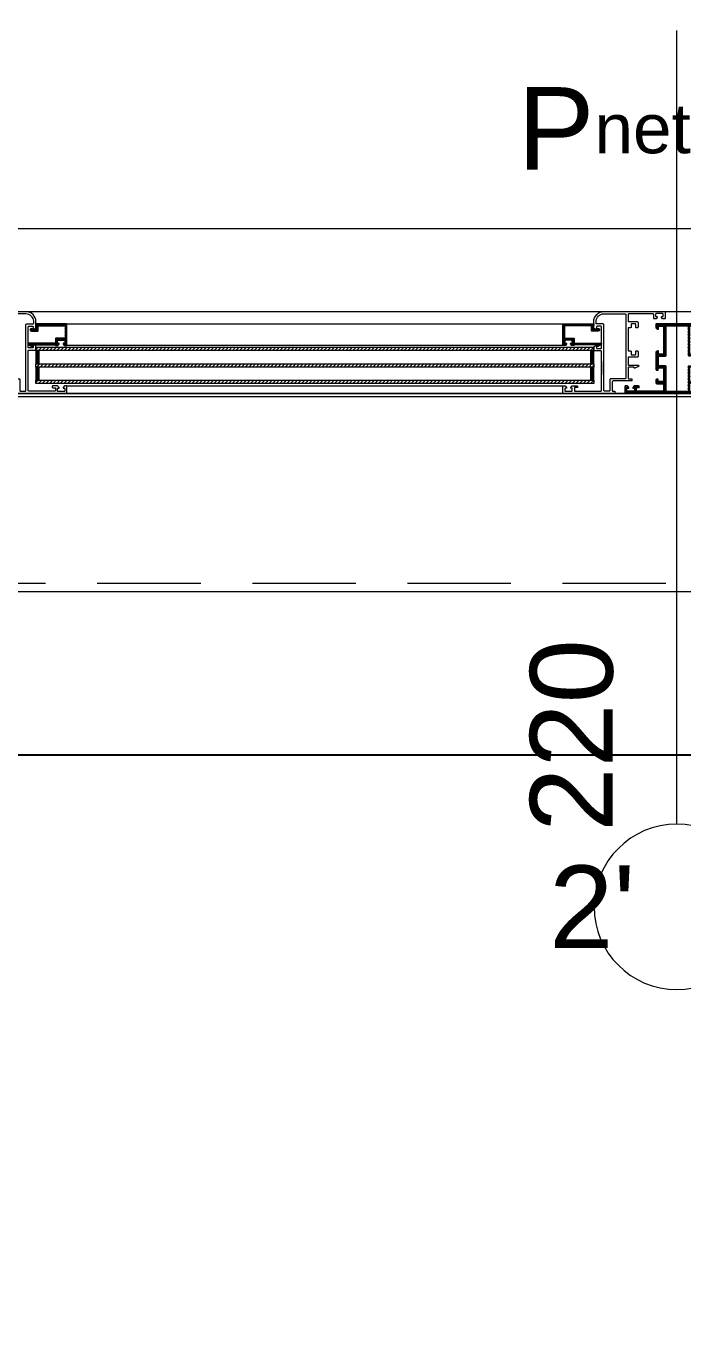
# Model space of a CAD drawing. Header units: centimetres. Extents: x 105417 to 110818, y -55119 to -48326.
# Drawn here: x 108945.8 to 109025.1, y -53609.3 to -53450.4 of the extents above; entities that cross this region are included whole.
import ezdxf

# ---------------------------------------------------------------- set-up
doc = ezdxf.new("R2010")
doc.units = ezdxf.units.CM
doc.header["$LTSCALE"] = 50
doc.header["$MEASUREMENT"] = 0
doc.linetypes.add('CACHE', pattern=[0.375, 0.25, -0.125])
doc.layers.get('0').update_dxf_attribs({"color": 8})
doc.layers.add('COTE 50ème', color=1, linetype='Continuous')
doc.layers.add('WINDOWS', color=21, linetype='Continuous', lineweight=5)
doc.styles.add('GENERATED_STYLE_1', font='arial.ttf')
doc.styles.add('RS_TXT_50', font='arial.ttf', dxfattribs={"height": 12.5})
doc.dimstyles.new('RS_50CM_LINEAIRE', dxfattribs={"dimscale": 5, "dimtxt": 12.5, "dimasz": 1.5, "dimexe": 1, "dimexo": 2.5, "dimgap": 1, "dimtad": 1, "dimdec": 1, "dimrnd": 0.5, "dimdsep": 46, "dimtxsty": 'RS_TXT_50', "dimblk1": 'ARCHTICK', "dimblk2": 'ARCHTICK', "dimsah": 1, "dimcen": 2.5, "dimdle": 1, "dimclrt": 4, "dimadec": 0, "dimazin": 2, "dimtfac": 1, "dimtdec": 1, "dimtix": 1, "dimtmove": 2, "dimatfit": 3, "dimfxl": 1, "dimtolj": 1, "dimtzin": 0, "dimarcsym": 0})
pattern_1 = [(45, (-42777.06242, 54252.55615), (-0.08838834765, 0.08838834765), [])]

# ---------------------------------------------------------------- blocks, each defined once
blk = doc.blocks.new('_ArchTick')
at = {"color": 0, "linetype": 'ByBlock', "const_width": 0.15}
blk.add_lwpolyline([(-0.5, -0.5), (0.5, 0.5)], dxfattribs=at)
blk = doc.blocks.new('*D1152')
at = {"layer": 'COTE 50ème', "color": 0, "lineweight": -2, "ltscale": 0.5, "transparency": 16777216}
for p, q in [((109869.2, -54127.36), (109869.2, -52052.36)), ((109656.85, -52057.36), (109874.2, -52057.36)), ((108886.85, -54122.36), (109874.2, -54122.36))]:
    blk.add_line(p, q, dxfattribs=at)
at = {"layer": 'Defpoints', "color": 0, "ltscale": 0.5, "transparency": 16777216}
for p in [(109644.35, -52057.36), (109869.2, -52057.36), (108874.35, -54122.36)]:
    blk.add_point(p, dxfattribs=at)
at = {"layer": 'COTE 50ème', "color": 0, "lineweight": -2, "ltscale": 0.5, "transparency": 16777216, "xscale": 7.5, "yscale": 7.5, "zscale": 7.5}
for p, rotation in [((109869.2, -52057.36), 90), ((109869.2, -54122.36), 270)]:
    blk.add_blockref('_ArchTick', p, dxfattribs=dict(at, rotation=rotation))
at = {"layer": 'COTE 50ème', "color": 4, "ltscale": 0.5, "transparency": 16777216, "insert": (109857.82, -53089.86), "char_height": 12.5, "attachment_point": 5, "rotation": 90, "style": 'RS_TXT_50'}
blk.add_mtext('\\A1;2065', dxfattribs=at)
blk = doc.blocks.new('*D1262')
at = {"layer": 'COTE 50ème', "color": 0, "lineweight": -2, "ltscale": 0.5, "transparency": 16777216}
for p, q in [((109154.35, -53505), (109154.35, -53543.46)), ((108934.35, -53509.34), (108934.35, -53543.46)), ((108929.35, -53538.46), (109159.35, -53538.46))]:
    blk.add_line(p, q, dxfattribs=at)
at = {"layer": 'Defpoints', "color": 0, "ltscale": 0.5, "transparency": 16777216}
for p in [(109154.35, -53492.5), (108934.35, -53496.84), (109154.35, -53538.46)]:
    blk.add_point(p, dxfattribs=at)
at = {"layer": 'COTE 50ème', "color": 0, "lineweight": -2, "ltscale": 0.5, "transparency": 16777216, "xscale": 7.5, "yscale": 7.5, "zscale": 7.5, "rotation": 180}
blk.add_blockref('_ArchTick', (108934.35, -53538.46), dxfattribs=at)
at = {"layer": 'COTE 50ème', "color": 0, "lineweight": -2, "ltscale": 0.5, "transparency": 16777216, "xscale": 7.5, "yscale": 7.5, "zscale": 7.5}
blk.add_blockref('_ArchTick', (109154.35, -53538.46), dxfattribs=at)
at = {"layer": 'COTE 50ème', "color": 4, "ltscale": 0.5, "transparency": 16777216, "insert": (109044.35, -53527.08), "char_height": 12.5, "attachment_point": 5, "style": 'RS_TXT_50'}
blk.add_mtext('\\A1;220', dxfattribs=at)

msp = doc.modelspace()

# ---------------------------------------------------------------- hatches: boundary and pattern name
at = {"layer": 'WINDOWS', "transparency": 33554559}
h = msp.add_hatch(dxfattribs=at)
h.set_pattern_fill('ANSI31', color=256, angle=360)
h.set_pattern_definition([(45, (-42767.00685, 54252.56045), (-0.08838834765, 0.08838834765), [])])
h.paths.add_polyline_path([(108946.94, -53486.6), (108946.99, -53486.6), (108946.99, -53486.96, -0.414214), (108946.94, -53487.01), (108946.56, -53487.01, -0.247394), (108946.52, -53486.99, 1.657435), (108946.39, -53487.24), (108947.12, -53487.24, 0.414214), (108947.22, -53487.14), (108947.22, -53486.68, -0.414214), (108947.31, -53486.58), (108950.35, -53486.58, -0.414214), (108950.45, -53486.68), (108950.45, -53488.03, -0.414214), (108950.39, -53488.08), (108949.38, -53488.08, 0.414214), (108949.29, -53488.18), (108949.29, -53488.62, -0.414214), (108949.23, -53488.68), (108946.1, -53488.68, 0.737396), (108946.04, -53488.85), (108946.4, -53489.09, 0.603122), (108946.54, -53489.02), (108946.54, -53488.94, -0.414214), (108946.6, -53488.89), (108949.29, -53488.89), (108949.29, -53488.92, 0.414214), (108949.34, -53488.98), (108949.55, -53488.98, 0.250765), (108949.6, -53488.95), (108949.73, -53488.79, 0.599022), (108949.68, -53488.7), (108949.61, -53488.7, -0.414214), (108949.55, -53488.64), (108949.55, -53488.38, -0.414214), (108949.61, -53488.33), (108950.35, -53488.33, -0.414214), (108950.41, -53488.38), (108950.41, -53488.64, -0.414214), (108950.35, -53488.7), (108950.28, -53488.7, 0.599022), (108950.23, -53488.79), (108950.36, -53488.95, 0.250765), (108950.41, -53488.98), (108950.61, -53488.98, 0.414214), (108950.67, -53488.92), (108950.67, -53486.42, 0.414214), (108950.61, -53486.36), (108946.99, -53486.36), (108946.94, -53486.36)])
h = msp.add_hatch(dxfattribs=at)
h.set_pattern_fill('ANSI31', color=256, angle=360)
h.set_pattern_definition(pattern_1)
h.paths.add_polyline_path([(109010.69, -53486.36, 0.414214), (109010.63, -53486.41), (109010.63, -53488.92, 0.414214), (109010.69, -53488.97), (109010.89, -53488.97, 0.250765), (109010.94, -53488.95), (109011.07, -53488.78, 0.599022), (109011.02, -53488.69), (109010.95, -53488.69, -0.414214), (109010.89, -53488.64), (109010.89, -53488.38, -0.414214), (109010.95, -53488.32), (109011.69, -53488.32, -0.414214), (109011.75, -53488.38), (109011.75, -53488.64, -0.414214), (109011.69, -53488.69), (109011.62, -53488.69, 0.599022), (109011.57, -53488.78), (109011.7, -53488.95, 0.250765), (109011.75, -53488.97), (109011.95, -53488.97, 0.414214), (109012.01, -53488.92), (109012.01, -53488.88), (109014.7, -53488.88, -0.414214), (109014.75, -53488.94), (109014.75, -53489.01, 0.603122), (109014.9, -53489.09), (109015.26, -53488.85, 0.737396), (109015.2, -53488.68), (109012.07, -53488.68, -0.414214), (109012.01, -53488.62), (109012.01, -53488.17, 0.414214), (109011.92, -53488.08), (109010.91, -53488.08, -0.414214), (109010.85, -53488.02), (109010.85, -53486.67, -0.414214), (109010.95, -53486.58), (109013.99, -53486.58, -0.414214), (109014.08, -53486.67), (109014.08, -53487.14, 0.414214), (109014.18, -53487.23), (109014.91, -53487.23, 1.657435), (109014.78, -53486.98, -0.247394), (109014.74, -53487.01), (109014.36, -53487.01, -0.414214), (109014.31, -53486.95), (109014.31, -53486.6), (109014.36, -53486.6), (109014.36, -53486.36), (109014.31, -53486.36)])
at = {"layer": 'WINDOWS'}
h = msp.add_hatch(dxfattribs=at)
h.set_pattern_fill('ANSI31', color=256, angle=360)
h.set_pattern_definition(pattern_1)
h.paths.add_polyline_path([(109019.58, -53494.48, -0.414214), (109019.52, -53494.42), (109019.52, -53494.12, -0.414214), (109019.58, -53494.06), (109019.79, -53494.06, 1), (109019.79, -53493.86), (109019.26, -53493.86, 0.250765), (109019.21, -53493.88), (109019.1, -53494.05, 0.599022), (109019.15, -53494.14), (109019.22, -53494.14, -0.414214), (109019.28, -53494.2), (109019.28, -53494.46, -0.414214), (109019.22, -53494.51), (109018.44, -53494.51, -0.414214), (109018.38, -53494.46), (109018.38, -53494.2, -0.414214), (109018.44, -53494.14), (109018.55, -53494.14, 0.599022), (109018.6, -53494.05), (109018.48, -53493.88, 0.250765), (109018.44, -53493.86), (109018.19, -53493.86, 0.414214), (109018.14, -53493.92), (109018.14, -53494.7, 0.414214), (109018.19, -53494.76), (109024.41, -53494.76), (109030.63, -53494.76, 0.414214), (109030.68, -53494.7), (109030.68, -53493.92, 0.414214), (109030.63, -53493.86), (109030.38, -53493.86, 0.250765), (109030.34, -53493.88), (109030.22, -53494.05, 0.599022), (109030.27, -53494.14), (109030.38, -53494.14, -0.414214), (109030.44, -53494.2), (109030.44, -53494.46, -0.414214), (109030.38, -53494.51), (109029.6, -53494.51, -0.414214), (109029.54, -53494.46), (109029.54, -53494.2, -0.414214), (109029.6, -53494.14), (109029.67, -53494.14, 0.599022), (109029.72, -53494.05), (109029.61, -53493.88, 0.250765), (109029.56, -53493.86), (109029.03, -53493.86, 1), (109029.03, -53494.06), (109029.24, -53494.06, -0.414214), (109029.3, -53494.12), (109029.3, -53494.42, -0.414214), (109029.24, -53494.48), (109026.07, -53494.48, -0.414214), (109026.02, -53494.42), (109026.02, -53493.69, -0.414214), (109026.11, -53493.6), (109026.76, -53493.6, 0.414214), (109026.95, -53493.41), (109026.95, -53493.15, 0.198912), (109026.93, -53493.12), (109026.87, -53493.05, 0.198912), (109026.83, -53493.04), (109026.72, -53493.04, 0.414214), (109026.67, -53493.09), (109026.67, -53493.26, -0.414214), (109026.61, -53493.32), (109026.11, -53493.32, -0.414214), (109026.02, -53493.22), (109026.02, -53491.77, -0.414214), (109026.11, -53491.68), (109026.61, -53491.68, -0.414214), (109026.67, -53491.73), (109026.67, -53491.9, 0.414214), (109026.72, -53491.96), (109026.83, -53491.96, 0.198912), (109026.87, -53491.94), (109026.93, -53491.88, 0.198912), (109026.95, -53491.84), (109026.95, -53489.83, 0.198912), (109026.93, -53489.79), (109026.78, -53489.64, 0.198912), (109026.74, -53489.62), (109026.67, -53489.62, 0.414214), (109026.61, -53489.68), (109026.61, -53489.86, -0.340481), (109026.52, -53490), (109026.11, -53490, -0.414214), (109026.02, -53489.9), (109026.02, -53486.73, -0.414214), (109026.11, -53486.64), (109026.52, -53486.64, -0.414214), (109026.61, -53486.73), (109026.61, -53486.95, 0.414214), (109026.67, -53487.01), (109026.74, -53487.01, 0.198912), (109026.78, -53486.99), (109026.93, -53486.84, 0.198912), (109026.95, -53486.8), (109026.95, -53486.41, 0.414214), (109026.89, -53486.36), (109024.41, -53486.36), (109021.93, -53486.36, 0.414214), (109021.87, -53486.41), (109021.87, -53486.8, 0.198912), (109021.89, -53486.84), (109022.04, -53486.99, 0.198912), (109022.08, -53487.01), (109022.15, -53487.01, 0.414214), (109022.21, -53486.95), (109022.21, -53486.73, -0.414214), (109022.3, -53486.64), (109022.71, -53486.64, -0.414214), (109022.8, -53486.73), (109022.8, -53489.9, -0.414214), (109022.71, -53490), (109022.3, -53490, -0.340481), (109022.21, -53489.86), (109022.21, -53489.68, 0.414214), (109022.15, -53489.62), (109022.08, -53489.62, 0.198912), (109022.04, -53489.64), (109021.89, -53489.79, 0.198912), (109021.87, -53489.83), (109021.87, -53491.84, 0.198912), (109021.89, -53491.88), (109021.95, -53491.94, 0.198912), (109021.99, -53491.96), (109022.1, -53491.96, 0.414214), (109022.15, -53491.9), (109022.15, -53491.73, -0.414214), (109022.21, -53491.68), (109022.71, -53491.68, -0.414214), (109022.8, -53491.77), (109022.8, -53493.22, -0.414214), (109022.71, -53493.32), (109022.21, -53493.32, -0.414214), (109022.15, -53493.26), (109022.15, -53493.09, 0.414214), (109022.1, -53493.04), (109021.99, -53493.04, 0.198912), (109021.95, -53493.05), (109021.89, -53493.12, 0.198912), (109021.87, -53493.15), (109021.87, -53493.41, 0.414214), (109022.06, -53493.6), (109022.71, -53493.6, -0.414214), (109022.8, -53493.69), (109022.8, -53494.42, -0.414214), (109022.75, -53494.48)])
h.paths.add_polyline_path([(109023.08, -53494.42), (109023.08, -53491.49), (109022.99, -53491.4), (109022.24, -53491.4), (109022.15, -53491.3), (109022.15, -53490.37), (109022.24, -53490.28), (109022.99, -53490.28), (109023.08, -53490.18), (109023.08, -53486.69), (109023.14, -53486.64), (109024.41, -53486.64), (109025.68, -53486.64), (109025.74, -53486.69), (109025.74, -53490.18), (109025.83, -53490.28), (109026.58, -53490.28), (109026.67, -53490.37), (109026.67, -53491.3), (109026.58, -53491.4), (109025.83, -53491.4), (109025.74, -53491.49), (109025.74, -53494.42), (109025.68, -53494.48), (109024.41, -53494.48), (109023.14, -53494.48)], flags=16)
h = msp.add_hatch(dxfattribs=at)
h.set_pattern_fill('ANSI31', color=140, scale=2.5, angle=360)
h.set_pattern_definition([(45, (-42777.06242, 54252.76045), (-0.2209708691, 0.2209708691), [])])
h.paths.add_polyline_path([(109014.37, -53493.57), (108946.93, -53493.57), (108946.93, -53493.17), (109014.37, -53493.17)])
h.paths.add_polyline_path([(109014.37, -53491.57), (108946.93, -53491.57), (108946.93, -53491.17), (109014.37, -53491.17)])
h.paths.add_polyline_path([(109014.37, -53489.57), (108946.94, -53489.57), (108946.94, -53489.17), (109014.37, -53489.17)])
at = {"layer": 'WINDOWS', "transparency": 33554559}
h = msp.add_hatch(dxfattribs=at)
h.set_pattern_fill('ANSI31', color=140, angle=360)
h.set_pattern_definition([(45, (-42760.06242, 54252.75615), (-0.08838834765, 0.08838834765), [])])
h.paths.add_polyline_path([(108946.93, -53491.57), (108946.93, -53493.17), (108947.33, -53493.17), (108947.33, -53491.57)])
h.paths.add_polyline_path([(108946.93, -53489.57), (108946.93, -53491.17), (108947.33, -53491.17), (108947.33, -53489.57)])
h.paths.add_polyline_path([(109013.97, -53491.57), (109013.97, -53493.17), (109014.37, -53493.17), (109014.37, -53491.57)])
h.paths.add_polyline_path([(109013.97, -53489.57), (109013.97, -53491.17), (109014.37, -53491.17), (109014.37, -53489.57)])

# ---------------------------------------------------------------- linework, layer by layer
at = {"layer": 'WINDOWS', "color": 165}
msp.add_line((109024.41, -53546.86), (109024.41, -53450.86), dxfattribs=at)
at = {"layer": 'WINDOWS'}
for p, q in [((108945.83, -53484.87), (109015.54, -53484.86)), ((108950.61, -53486.36), (109010.69, -53486.36)), ((109010.69, -53488.97), (108950.61, -53488.98)), ((109015.3, -53490.85), (109015.3, -53492.53)), ((108950.61, -53493.86), (109010.69, -53493.86)), ((108950.63, -53494.76), (109010.69, -53494.76))]:
    msp.add_line(p, q, dxfattribs=at)
at = {"layer": 'WINDOWS', "color": 165, "linetype": 'CACHE'}
msp.add_line((109154.35, -53517.76), (108934.35, -53517.76), dxfattribs=at)
at = {"layer": 'WINDOWS', "color": 165}
for points in [[(108934.35, -53484.86), (109154.35, -53484.86), (109154.35, -53474.86), (108934.35, -53474.86)], [(108934.35, -53494.76), (109154.35, -53494.76), (109154.35, -53518.76), (108934.35, -53518.76)], [(109153.95, -53495.16), (108934.75, -53495.16), (108934.35, -53494.76), (109154.35, -53494.76)]]:
    msp.add_lwpolyline(points, close=True, dxfattribs=at)
at = {"layer": 'WINDOWS'}
msp.add_lwpolyline([(109154.35, -53494.76), (108934.35, -53494.76), (108934.35, -53484.86), (109154.35, -53484.86)], close=True, dxfattribs=at)
for points in [[(108946.56, -53486.36, 0.414214), (108946.66, -53486.27), (108946.66, -53486.04), (108946.66, -53486.04, 0.414214), (108945.72, -53485.15), (108943.13, -53485.15, 0.414214), (108943.07, -53485.2), (108943.07, -53492.93, 0.414214), (108943.13, -53492.99), (108944.88, -53492.99, -0.414214), (108944.98, -53493.08), (108944.98, -53494.39, 0.414214), (108945.07, -53494.48), (108945.63, -53494.48, 0.414214), (108945.72, -53494.39), (108945.72, -53486.45, -0.414214), (108945.82, -53486.36)], [(109022.94, -53484.86, -0.414214), (109022.99, -53484.92), (109022.99, -53485.7, -0.414214), (109022.94, -53485.76), (109022.73, -53485.76, -0.250765), (109022.68, -53485.73), (109022.55, -53485.57, -0.599022), (109022.6, -53485.48), (109022.69, -53485.48, 0.414214), (109022.75, -53485.42), (109022.75, -53485.16, 0.414214), (109022.69, -53485.11), (109021.91, -53485.11, 0.414214), (109021.85, -53485.16), (109021.85, -53485.42, 0.414214), (109021.91, -53485.48), (109022, -53485.48, -0.599022), (109022.05, -53485.57), (109021.92, -53485.73, -0.250765), (109021.87, -53485.76), (109021.67, -53485.76, -0.414214), (109021.61, -53485.7), (109021.61, -53485.2, 0.414214), (109021.55, -53485.14), (109018.6, -53485.14, 0.414214), (109018.51, -53485.24), (109018.51, -53485.98, 0.414214), (109018.6, -53486.08), (109019.63, -53486.08, -0.414214), (109019.72, -53486.17), (109019.72, -53486.73, -0.414214), (109019.63, -53486.82), (109019.5, -53486.82, -0.414214), (109019.44, -53486.77), (109019.44, -53486.41, 0.414214), (109019.39, -53486.36), (109018.94, -53486.36, 0.414214), (109018.88, -53486.41), (109018.88, -53486.77, -0.414214), (109018.83, -53486.82), (109018.57, -53486.82, 0.414214), (109018.51, -53486.88), (109018.51, -53489.57, 0.414214), (109018.57, -53489.62), (109018.83, -53489.62, -0.414214), (109018.88, -53489.68), (109018.88, -53490.03, 0.414214), (109018.94, -53490.09), (109019.39, -53490.09, 0.414214), (109019.44, -53490.03), (109019.44, -53489.68, -0.414214), (109019.5, -53489.62), (109019.63, -53489.62, -0.414214), (109019.72, -53489.72), (109019.72, -53490.28, -0.414214), (109019.63, -53490.37), (109018.6, -53490.37, 0.414214), (109018.51, -53490.46), (109018.51, -53491.25, 0.414214), (109018.6, -53491.34), (109019.72, -53491.34, -0.809546), (109019.76, -53491.52), (109019.34, -53491.71, -0.543142), (109019.26, -53491.66, 0.414214), (109019.2, -53491.6), (109018.6, -53491.6, 0.414214), (109018.51, -53491.69), (109018.51, -53492.93, 0.414214), (109018.57, -53492.98), (109018.92, -53492.98, -0.414214), (109018.98, -53493.04), (109018.98, -53493.21, -0.414214), (109018.92, -53493.26), (109016.7, -53493.26, 0.414214), (109016.61, -53493.36), (109016.61, -53494.42, 0.414214), (109016.66, -53494.48), (109016.87, -53494.48, -0.414214), (109016.92, -53494.53), (109016.92, -53494.7, -0.414214), (109016.87, -53494.76), (109010.69, -53494.76, -0.414214), (109010.63, -53494.7), (109010.63, -53493.92, -0.414214), (109010.69, -53493.86), (109010.9, -53493.86, -0.250765), (109010.94, -53493.88), (109011.07, -53494.05, -0.599022), (109011.03, -53494.14), (109010.93, -53494.14, 0.414214), (109010.88, -53494.2), (109010.88, -53494.46, 0.414214), (109010.93, -53494.51), (109011.72, -53494.51, 0.414214), (109011.77, -53494.46), (109011.77, -53494.2, 0.414214), (109011.72, -53494.14), (109011.62, -53494.14, -0.599022), (109011.58, -53494.05), (109011.71, -53493.88, -0.250765), (109011.75, -53493.86), (109012.33, -53493.86, -0.414214), (109012.39, -53493.92), (109012.39, -53494.01, -0.414214), (109012.33, -53494.06), (109012.07, -53494.06, 0.414214), (109012.02, -53494.12), (109012.02, -53494.42, 0.414214), (109012.07, -53494.48), (109015.24, -53494.48, 0.414214), (109015.3, -53494.42), (109015.3, -53489.68, 0.414214), (109015.24, -53489.63), (109014.42, -53489.63, -0.414214), (109014.37, -53489.57), (109014.37, -53489.18, -0.198912), (109014.38, -53489.14), (109014.54, -53488.99, -0.198912), (109014.58, -53488.97), (109014.65, -53488.97, -0.414214), (109014.7, -53489.03), (109014.7, -53489.25, 0.414214), (109014.8, -53489.35), (109015.21, -53489.35, 0.414214), (109015.3, -53489.25), (109015.3, -53486.73, 0.414214), (109015.21, -53486.64), (109014.8, -53486.64, 0.414214), (109014.7, -53486.73), (109014.7, -53486.95, -0.414214), (109014.65, -53487.01), (109014.58, -53487.01, -0.198912), (109014.54, -53486.99), (109014.38, -53486.84, -0.198912), (109014.37, -53486.8), (109014.37, -53486.08, -0.414214), (109015.58, -53484.86)], [(109014.74, -53486.36, -0.414214), (109014.65, -53486.26), (109014.65, -53486.04), (109014.65, -53486.04, -0.414214), (109015.58, -53485.14), (109018.18, -53485.14, -0.414214), (109018.23, -53485.2), (109018.23, -53492.93, -0.414214), (109018.18, -53492.98), (109016.42, -53492.98, 0.414214), (109016.33, -53493.08), (109016.33, -53494.38, -0.414214), (109016.23, -53494.48), (109015.67, -53494.48, -0.414214), (109015.58, -53494.38), (109015.58, -53486.45, 0.414214), (109015.49, -53486.36)], [(108946.99, -53486.6), (108946.99, -53486.96, -0.414214), (108946.94, -53487.01), (108946.56, -53487.01, -0.247394), (108946.52, -53486.99, 1.657435), (108946.39, -53487.24), (108947.12, -53487.24, 0.414214), (108947.22, -53487.14), (108947.22, -53486.68, -0.414214), (108947.31, -53486.58), (108950.35, -53486.58, -0.414214), (108950.45, -53486.68), (108950.45, -53488.03, -0.414214), (108950.39, -53488.08), (108949.38, -53488.08, 0.414214), (108949.29, -53488.18), (108949.29, -53488.62, -0.414214), (108949.23, -53488.68), (108946.1, -53488.68, 0.737396), (108946.04, -53488.85), (108946.4, -53489.09, 0.603122), (108946.54, -53489.02), (108946.54, -53488.94, -0.414214), (108946.6, -53488.89), (108949.29, -53488.89), (108949.29, -53488.92, 0.414214), (108949.34, -53488.98), (108949.55, -53488.98, 0.250765), (108949.6, -53488.95), (108949.73, -53488.79, 0.599022), (108949.68, -53488.7), (108949.61, -53488.7, -0.414214), (108949.55, -53488.64), (108949.55, -53488.38, -0.414214), (108949.61, -53488.33), (108950.35, -53488.33, -0.414214), (108950.41, -53488.38), (108950.41, -53488.64, -0.414214), (108950.35, -53488.7), (108950.28, -53488.7, 0.599022), (108950.23, -53488.79), (108950.36, -53488.95, 0.250765), (108950.41, -53488.98), (108950.61, -53488.98, 0.414214), (108950.67, -53488.92), (108950.67, -53486.42, 0.414214), (108950.61, -53486.36), (108946.99, -53486.36), (108946.94, -53486.36), (108946.94, -53486.6)], [(109014.31, -53486.6), (109014.31, -53486.95, 0.414214), (109014.36, -53487.01), (109014.74, -53487.01, 0.247394), (109014.78, -53486.98, -1.657435), (109014.91, -53487.23), (109014.18, -53487.23, -0.414214), (109014.08, -53487.14), (109014.08, -53486.67, 0.414214), (109013.99, -53486.58), (109010.95, -53486.58, 0.414214), (109010.85, -53486.67), (109010.85, -53488.02, 0.414214), (109010.91, -53488.08), (109011.92, -53488.08, -0.414214), (109012.01, -53488.17), (109012.01, -53488.62, 0.414214), (109012.07, -53488.68), (109015.2, -53488.68, -0.737396), (109015.26, -53488.85), (109014.9, -53489.09, -0.603122), (109014.75, -53489.01), (109014.75, -53488.94, 0.414214), (109014.7, -53488.88), (109012.01, -53488.88), (109012.01, -53488.92, -0.414214), (109011.95, -53488.97), (109011.75, -53488.97, -0.250765), (109011.7, -53488.95), (109011.57, -53488.78, -0.599022), (109011.62, -53488.69), (109011.69, -53488.69, 0.414214), (109011.75, -53488.64), (109011.75, -53488.38, 0.414214), (109011.69, -53488.32), (109010.95, -53488.32, 0.414214), (109010.89, -53488.38), (109010.89, -53488.64, 0.414214), (109010.95, -53488.69), (109011.02, -53488.69, -0.599022), (109011.07, -53488.78), (109010.94, -53488.95, -0.250765), (109010.89, -53488.97), (109010.69, -53488.97, -0.414214), (109010.63, -53488.92), (109010.63, -53486.41, -0.414214), (109010.69, -53486.36), (109014.31, -53486.36), (109014.36, -53486.36), (109014.36, -53486.6)]]:
    msp.add_lwpolyline(points, format="xyb", close=True, dxfattribs=at)
for points in [[(108944.43, -53494.76), (108950.61, -53494.76, 0.414214), (108950.67, -53494.7), (108950.67, -53493.92, 0.414214), (108950.61, -53493.86), (108950.41, -53493.86, 0.250765), (108950.36, -53493.89), (108950.23, -53494.06, 0.599022), (108950.28, -53494.14), (108950.37, -53494.14, -0.414214), (108950.43, -53494.2), (108950.43, -53494.46, -0.414214), (108950.37, -53494.52), (108949.59, -53494.52, -0.414214), (108949.53, -53494.46), (108949.53, -53494.2, -0.414214), (108949.59, -53494.14), (108949.68, -53494.14, 0.599022), (108949.73, -53494.06), (108949.6, -53493.89, 0.250765), (108949.55, -53493.86), (108948.97, -53493.86, 0.414214), (108948.91, -53493.92), (108948.91, -53494.01, 0.414214), (108948.97, -53494.07), (108949.23, -53494.07, -0.414214), (108949.29, -53494.13), (108949.29, -53494.42, -0.414214), (108949.23, -53494.48), (108946.06, -53494.48, -0.414214), (108946, -53494.42), (108946, -53489.59, -0.414214), (108946.06, -53489.54), (108946.88, -53489.54, 0.414214), (108946.94, -53489.48), (108946.94, -53489.1, 0.198912), (108946.92, -53489.06), (108946.77, -53488.9, 0.198912), (108946.73, -53488.89), (108946.66, -53488.89, 0.414214), (108946.6, -53488.94), (108946.6, -53489.17, -0.414214), (108946.51, -53489.26), (108946.1, -53489.26, -0.414214), (108946, -53489.17), (108946, -53486.73, -0.414214), (108946.1, -53486.64), (108946.51, -53486.64, -0.414214), (108946.6, -53486.73), (108946.6, -53486.96, 0.414214), (108946.66, -53487.01), (108946.73, -53487.01, 0.198912), (108946.77, -53487), (108946.92, -53486.84, 0.198912), (108946.94, -53486.8), (108946.94, -53486.08, 0.414214), (108945.72, -53484.87)], [(109026.89, -53486.36), (109024.41, -53486.36), (109021.93, -53486.36, 0.414214), (109021.87, -53486.41), (109021.87, -53486.8, 0.198912), (109021.89, -53486.84), (109022.04, -53486.99, 0.198912), (109022.08, -53487.01), (109022.15, -53487.01, 0.414214), (109022.21, -53486.95), (109022.21, -53486.73, -0.414214), (109022.3, -53486.64), (109022.71, -53486.64, -0.414214), (109022.8, -53486.73), (109022.8, -53489.9, -0.414214), (109022.71, -53490), (109022.3, -53490, -0.340481), (109022.21, -53489.86), (109022.21, -53489.68, 0.414214), (109022.15, -53489.62), (109022.08, -53489.62, 0.198912), (109022.04, -53489.64), (109021.89, -53489.79, 0.198912), (109021.87, -53489.83), (109021.87, -53491.84, 0.198912), (109021.89, -53491.88), (109021.95, -53491.94, 0.198912), (109021.99, -53491.96), (109022.1, -53491.96, 0.414214), (109022.15, -53491.9), (109022.15, -53491.73, -0.414214), (109022.21, -53491.68), (109022.71, -53491.68, -0.414214), (109022.8, -53491.77), (109022.8, -53493.22, -0.414214), (109022.71, -53493.32), (109022.21, -53493.32, -0.414214), (109022.15, -53493.26), (109022.15, -53493.09, 0.414214), (109022.1, -53493.04), (109021.99, -53493.04, 0.198912), (109021.95, -53493.05), (109021.89, -53493.12, 0.198912), (109021.87, -53493.15), (109021.87, -53493.41, 0.414214), (109022.06, -53493.6), (109022.71, -53493.6, -0.414214), (109022.8, -53493.69), (109022.8, -53494.42, -0.414214), (109022.75, -53494.48), (109019.58, -53494.48, -0.414214), (109019.52, -53494.42), (109019.52, -53494.12, -0.414214), (109019.58, -53494.06), (109019.79, -53494.06, 1), (109019.79, -53493.86), (109019.26, -53493.86, 0.250765), (109019.21, -53493.88), (109019.1, -53494.05, 0.599022), (109019.15, -53494.14), (109019.22, -53494.14, -0.414214), (109019.28, -53494.2), (109019.28, -53494.46, -0.414214), (109019.22, -53494.51), (109018.44, -53494.51, -0.414214), (109018.38, -53494.46), (109018.38, -53494.2, -0.414214), (109018.44, -53494.14), (109018.55, -53494.14, 0.599022), (109018.6, -53494.05), (109018.48, -53493.88, 0.250765), (109018.44, -53493.86), (109018.19, -53493.86, 0.414214), (109018.14, -53493.92), (109018.14, -53494.7, 0.414214), (109018.19, -53494.76), (109024.41, -53494.76), (109030.63, -53494.76, 0.414214)]]:
    msp.add_lwpolyline(points, format="xyb", dxfattribs=at)
msp.add_lwpolyline([(109025.68, -53486.64), (109024.41, -53486.64), (109023.14, -53486.64), (109023.08, -53486.69), (109023.08, -53490.18), (109022.99, -53490.28), (109022.24, -53490.28), (109022.15, -53490.37), (109022.15, -53491.3), (109022.24, -53491.4), (109022.99, -53491.4), (109023.08, -53491.49), (109023.08, -53494.42), (109023.14, -53494.48), (109024.41, -53494.48), (109025.68, -53494.48)], dxfattribs=at)
at = {"layer": 'WINDOWS', "color": 140}
for points in [[(108946.93, -53489.57), (108946.93, -53491.17), (108947.33, -53491.17), (108947.33, -53489.57)], [(109014.37, -53489.57), (108946.94, -53489.57), (108946.94, -53489.17), (109014.37, -53489.17)], [(109013.97, -53489.57), (109013.97, -53491.17), (109014.37, -53491.17), (109014.37, -53489.57)], [(109014.37, -53491.57), (108946.93, -53491.57), (108946.93, -53491.17), (109014.37, -53491.17)], [(108946.93, -53491.57), (108946.93, -53493.17), (108947.33, -53493.17), (108947.33, -53491.57)], [(109013.97, -53491.57), (109013.97, -53493.17), (109014.37, -53493.17), (109014.37, -53491.57)], [(109014.37, -53493.57), (108946.93, -53493.57), (108946.93, -53493.17), (109014.37, -53493.17)]]:
    msp.add_lwpolyline(points, close=True, dxfattribs=at)
at = {"layer": 'WINDOWS', "color": 165}
msp.add_lwpolyline([(109014.41, -53556.86, 1), (109034.41, -53556.86, 1)], format="xyb", close=True, dxfattribs=at)

# ---------------------------------------------------------------- texts
at = {"layer": 'WINDOWS', "color": 165, "char_height": 10, "style": 'GENERATED_STYLE_1'}
for s, insert, attachment_point, rotation in [('\\A1;\\pt0;P{\\H0.6x;neto}= 0', (109050.57, -53457.72), 3, 0), ('\\A1;\\pt0;220{\\H0.66x;\\S^  ;}', (109019.58, -53547.79), 7, 90), ("\\A1;\\pt0;2'", (109019.4, -53551.86), 3, 0)]:
    msp.add_mtext(s, dxfattribs=dict(at, insert=insert, attachment_point=attachment_point, rotation=rotation))

# ---------------------------------------------------------------- dimensions: what is measured, and where the dimension line sits
at = {"layer": 'COTE 50ème', "ltscale": 0.5}
dim = msp.add_linear_dim(base=(109869.2, -52057.36), p1=(108874.35, -54122.36), p2=(109644.35, -52057.36), angle=90, dimstyle='RS_50CM_LINEAIRE', dxfattribs=at)
dim.commit()
dim.dimension.update_dxf_attribs({"geometry": '*D1152', "text_midpoint": (109857.82, -53089.86)})
dim = msp.add_linear_dim(base=(109154.35, -53538.46), p1=(108934.35, -53496.84), p2=(109154.35, -53492.5), dimstyle='RS_50CM_LINEAIRE', dxfattribs=at)
dim.commit()
dim.dimension.update_dxf_attribs({"geometry": '*D1262', "text_midpoint": (109044.35, -53527.08)})

doc.saveas('drawing.dxf')
